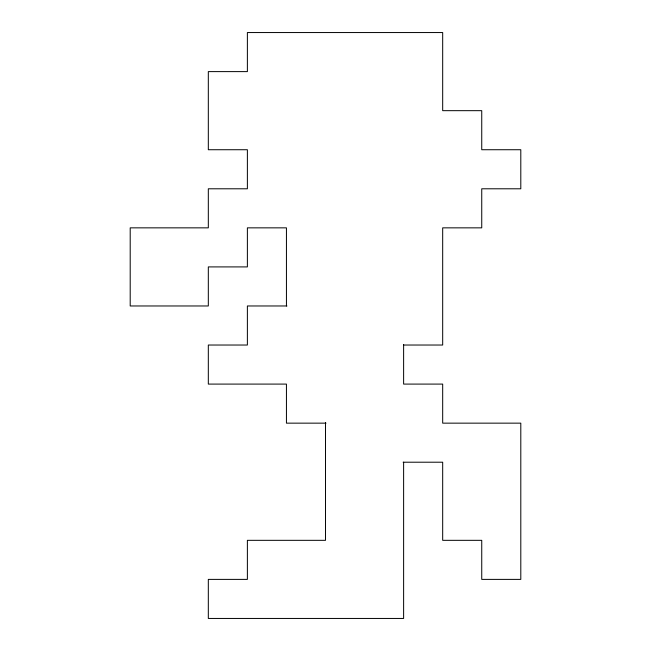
<?xml version="1.0" encoding="UTF-8"?>
<svg xmlns="http://www.w3.org/2000/svg" width="651" height="651" viewBox="0 0 651 651"><rect width="100%" height="100%" fill="white"/><g stroke="black" fill="none" stroke-linecap="round" stroke-linejoin="round"><path stroke-width="0.98" d="M286.945 305.97L247.38 305.97L247.38 345.03L208.32 345.03L208.32 384.09L286.44 384.09L286.44 423.15L326.005 423.15M403.62 345.03L442.68 345.03L442.68 227.85L481.74 227.85L481.74 188.79L520.8 188.79L520.8 149.73L481.74 149.73L481.74 110.67L442.68 110.67L442.68 32.55L247.38 32.55L247.38 71.61L208.32 71.61L208.32 149.73L247.38 149.73L247.38 188.79L208.32 188.79L208.32 227.85L130.2 227.85L130.2 305.97L208.32 305.97L208.32 266.91L247.38 266.91L247.38 227.85L286.44 227.85L286.44 305.97M403.115 462.21L442.68 462.21L442.68 540.33L481.74 540.33L481.74 579.39L520.8 579.39L520.8 423.15L442.68 423.15L442.68 384.09L403.62 384.09L403.62 344.525M403.62 462.21L403.62 618.45L208.32 618.45L208.32 579.39L247.38 579.39L247.38 540.33L325.5 540.33L325.5 422.645"/></g></svg>
